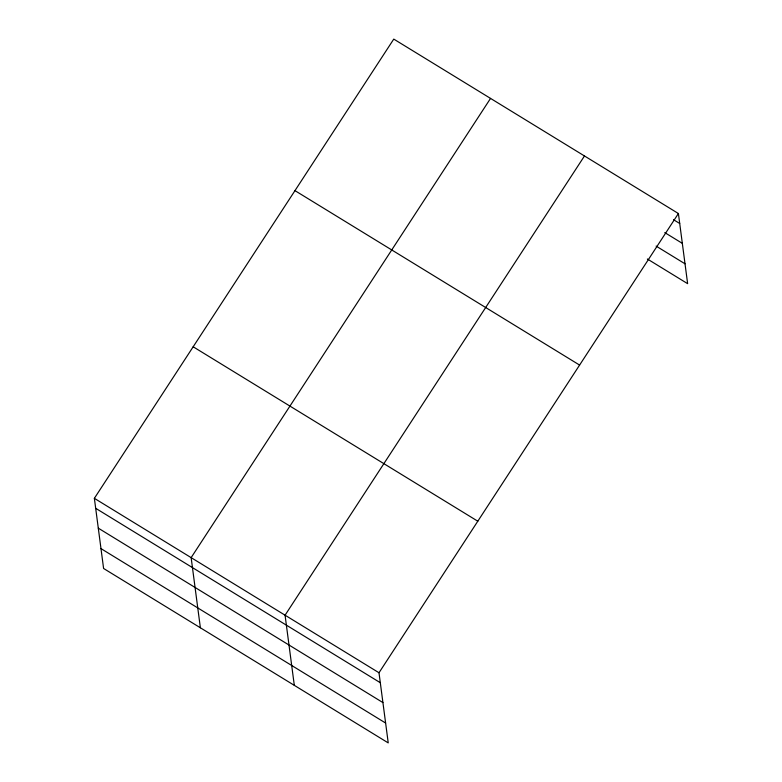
<?xml version="1.0" encoding="UTF-8"?>
<svg xmlns="http://www.w3.org/2000/svg" width="782" height="782" viewBox="0 0 782 782"><rect width="100%" height="100%" fill="white"/><g stroke="black" fill="none" stroke-linecap="round" stroke-linejoin="round"><path stroke-width="1.17" d="M678.405 213.525L378.996 672.755L388.234 742.9L103.595 568.475L94.368 498.33L393.766 39.1L678.405 213.525L687.632 283.671L647.379 258.998M490.549 98.405L191.14 557.634L200.378 627.78M584.477 155.97L285.068 615.199L294.306 685.335M673.517 219.693L679.714 223.486M664.778 232.596L682.324 243.349M656.118 246.095L685.022 263.808M294.97 190.642L579.599 365.077M193.174 346.788L477.802 521.213M94.368 498.33L378.996 672.755M95.678 508.29L380.306 682.715M98.288 528.153L382.916 702.578M100.986 548.612L385.614 723.037"/></g></svg>
